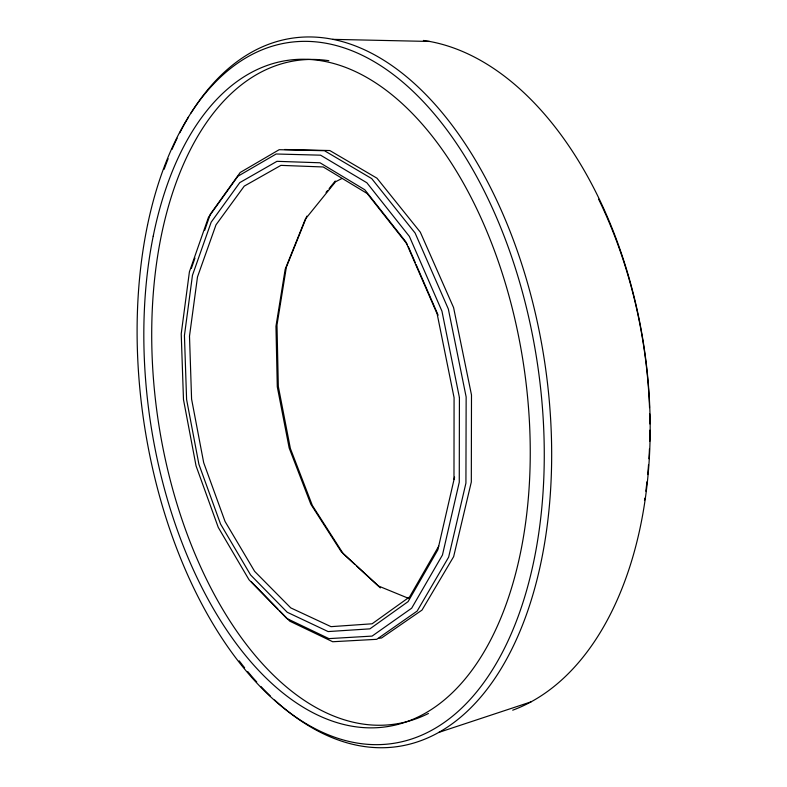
<?xml version="1.0" encoding="UTF-8"?>
<svg xmlns="http://www.w3.org/2000/svg" width="787" height="787" viewBox="0 0 787 787"><rect width="100%" height="100%" fill="white"/><g stroke="black" fill="none" stroke-linecap="round" stroke-linejoin="round"><path stroke-width="1.18" d="M453.981 479.421L454.079 397.691L437.159 313.934L405.777 241.757L364.765 189.746L320.014 162.781L276.975 161.325L239.769 182.623L211.162 222.18L192.461 275.273L184.433 335.547L186.598 399.521L198.904 464.281L220.557 524.053L250.551 574.904L287.206 612.247L328.12 631.567L369.91 628.852L408.099 601.612L437.847 549.838L454.581 477.089M191.339 268.426L194.969 258.047M204.669 230.355L210.326 214.192L240.202 172.481L279.178 149.697L324.46 150.71L371.69 178.58L415.113 233.041L448.344 309.016L466.15 396.963L465.924 483.12L448.639 557.147L417.14 611.096L376.717 639.319L332.694 641.739L289.764 621.159L279.542 610.692M306.881 216.14L286.37 267.127L276.985 325.031L278.323 386.437L290.373 448.472L312.37 505.51L343.24 553.723L354.73 564.299M438.772 546.099L409.594 596.93L372.094 623.796L331.022 626.659L290.747 607.879L254.624 571.342L225.052 521.456L203.705 462.736L191.585 399.068L189.5 336.167L197.488 276.926L216.002 224.836L244.255 186.116L280.92 165.368L323.26 166.972L367.195 193.523L407.4 244.531M326.054 192.402L327.589 190.503M329.123 188.605L335.252 181.01M341.952 178.462L335.518 181.797L305.366 219.071L285.189 269.243L275.962 326.3L277.29 386.84L289.173 447.99L310.826 504.192L341.204 551.657L378.557 586.049L409.073 598.563M438.92 732.363L531.058 701.866M379.078 638.159L381.518 638.021L421.999 610.092L453.646 556.655L471.315 481.998L471.492 394.976L453.587 307.599L420.307 232.165L376.953 178.187L329.783 150.533L284.53 149.5M332.675 39.35L429.623 41.455M356.491 565.932L380.357 587.899M251.437 581.898L277.841 608.951M408.374 246.774L415.202 262.474M416.175 264.717L438.123 315.174M598.632 199.219A337.18 207.798 81.5 0 1 649.531 407.617M649.728 413.883A337.18 207.798 81.5 0 1 649.895 423.918M649.895 430.184A337.18 207.798 81.5 0 1 649.708 441.428M649.452 448.875A337.18 207.798 81.5 0 1 648.931 458.752M648.518 464.871A337.18 207.798 81.5 0 1 647.691 474.571M646.953 481.762A337.18 207.798 81.5 0 1 645.812 491.216M644.838 498.201A337.18 207.798 81.5 0 1 644.494 500.502M423.376 40.442A341.892 210.198 81.5 0 1 645.379 356.531A341.892 210.198 81.5 0 1 512.701 710.189M428.443 713.475A335.419 189.578 81.5 0 1 158.374 421.832A335.419 189.578 81.5 0 1 328.838 60.697M190.956 113.102A358.085 201.816 81.5 0 1 462.018 139.083A358.085 201.816 81.5 0 1 528.815 607.702A358.085 201.816 81.5 0 1 274.624 700.007M270.285 695.934A358.085 201.816 81.5 0 1 260.91 686.49M256.739 681.975A358.085 201.816 81.5 0 1 247.787 671.645M244.629 667.769A358.085 201.816 81.5 0 1 239.209 660.844M164.139 169.294A358.085 201.816 81.5 0 1 168.143 158.708M171.979 149.461A358.085 201.816 81.5 0 1 177.134 138.217M179.849 132.747A358.085 201.816 81.5 0 1 188.526 117.076M459.421 397.602L459.264 482.234L442.451 555.022L411.67 608.184L372.094 636.093L328.917 638.621L286.753 618.454L249.066 579.832L218.265 527.408L196.052 465.884L183.479 399.57L181.217 333.836L189.411 271.82L208.486 217.271L237.851 176.278L276.148 153.996L320.575 155.177L366.86 182.761L409.397 236.434L441.95 311.17L459.421 397.602M147.533 225.043A354.307 198.914 81.5 0 0 381.784 744.532A354.307 198.914 81.5 0 0 492.996 209.48A354.307 198.914 81.5 0 0 147.533 225.043M153.219 236.149A336.836 188.762 81.5 0 0 377.612 727.66A336.836 188.762 81.5 0 0 480.523 216.897A336.836 188.762 81.5 0 0 153.219 236.149"/></g></svg>
